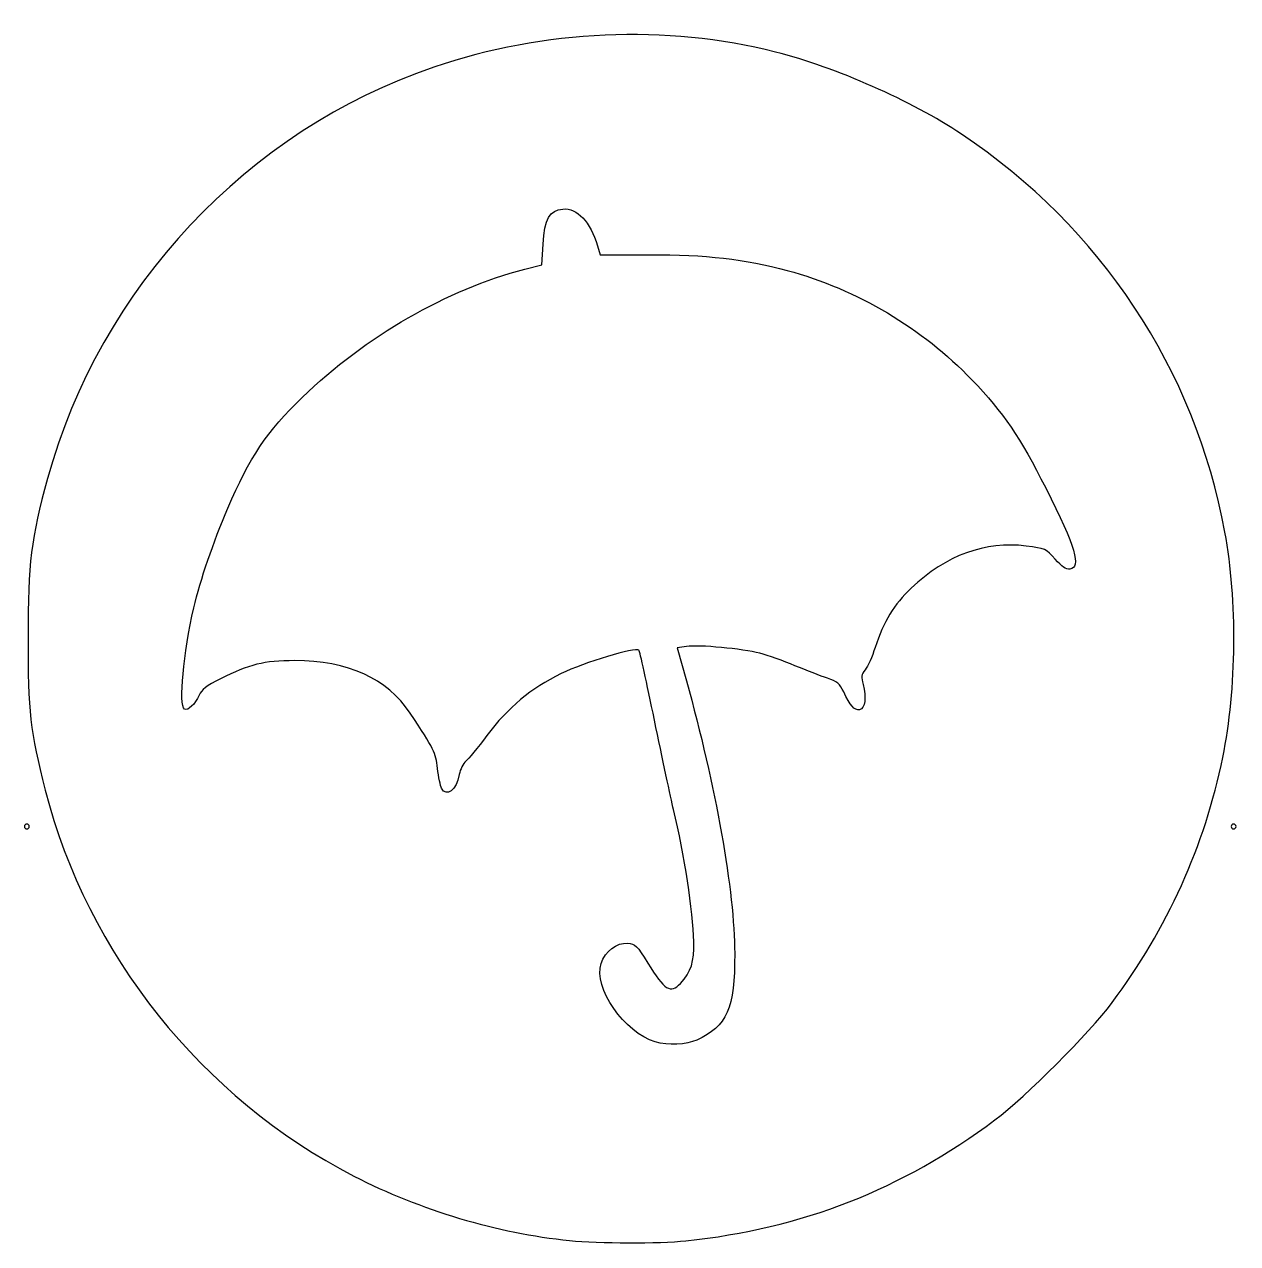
# Model space of a CAD drawing. Header units: centimetres. Extents: x -12.6 to 0.7, y -12.5 to 0.8.
import ezdxf

# ---------------------------------------------------------------- set-up
doc = ezdxf.new("R2010")
doc.units = ezdxf.units.CM
doc.header["$MEASUREMENT"] = 0
doc.layers.add('Layer 1', color=7, linetype='Continuous')

msp = doc.modelspace()

# ---------------------------------------------------------------- linework, layer by layer
at = {"layer": 'Layer 1'}
for points, knots in [([(-6.60702, -12.50771), (-7.39601, -12.42796), (-8.24019, -12.17569), (-8.96181, -11.80401), (-8.96181, -11.80401), (-10.62227, -10.94877), (-11.87679, -9.3802), (-12.33231, -7.58977), (-12.33231, -7.58977), (-12.4968, -6.94324), (-12.52048, -6.73315), (-12.52023, -5.92289), (-12.52023, -5.92289), (-12.51998, -5.11006), (-12.48723, -4.84282), (-12.30752, -4.18711), (-12.30752, -4.18711), (-11.73638, -2.10317), (-10.12488, -0.38765), (-8.08868, 0.30406), (-8.08868, 0.30406), (-6.88755, 0.71209), (-5.55214, 0.77085), (-4.35805, 0.4682), (-4.35805, 0.4682), (-3.6999, 0.30138), (-2.8727, -0.06388), (-2.32662, -0.42882), (-2.32662, -0.42882), (-0.80633, -1.44481), (0.22228, -2.99902), (0.54778, -4.77196), (0.54778, -4.77196), (0.68633, -5.52662), (0.67713, -6.47706), (0.52396, -7.23259), (0.52396, -7.23259), (0.32941, -8.19224), (-0.08325, -9.10715), (-0.68347, -9.90961), (-0.68347, -9.90961), (-0.93527, -10.24625), (-1.62585, -10.9374), (-1.96357, -11.19077), (-1.96357, -11.19077), (-2.97339, -11.94836), (-4.0737, -12.37878), (-5.33701, -12.51039), (-5.33701, -12.51039), (-5.63339, -12.54127), (-6.28879, -12.53989), (-6.60701, -12.50773), (-6.60701, -12.50773), (-6.60701, -12.50773), (-6.60702, -12.50771), (-6.60702, -12.50771)], [0, 0, 0, 0, 0.06666667, 0.06666667, 0.06666667, 0.06666667, 0.13333333, 0.13333333, 0.13333333, 0.13333333, 0.2, 0.2, 0.2, 0.2, 0.26666667, 0.26666667, 0.26666667, 0.26666667, 0.33333333, 0.33333333, 0.33333333, 0.33333333, 0.4, 0.4, 0.4, 0.4, 0.46666667, 0.46666667, 0.46666667, 0.46666667, 0.53333333, 0.53333333, 0.53333333, 0.53333333, 0.6, 0.6, 0.6, 0.6, 0.66666667, 0.66666667, 0.66666667, 0.66666667, 0.73333333, 0.73333333, 0.73333333, 0.73333333, 0.8, 0.8, 0.8, 0.8, 0.86666667, 0.86666667, 0.86666667, 0.86666667, 1, 1, 1, 1]), ([(-5.21796, -10.31848), (-4.88814, -10.16813), (-4.8038, -9.97526), (-4.80459, -9.37317), (-4.80459, -9.37317), (-4.80546, -8.70767), (-5.01337, -7.5347), (-5.33241, -6.39538), (-5.33241, -6.39538), (-5.33241, -6.39538), (-5.43348, -6.03443), (-5.43348, -6.03443), (-5.43348, -6.03443), (-5.43348, -6.03443), (-5.33164, -6.02077), (-5.33164, -6.02077), (-5.33164, -6.02077), (-5.1907, -6.00187), (-4.72168, -6.04576), (-4.53003, -6.09579), (-4.53003, -6.09579), (-4.44272, -6.11858), (-4.27008, -6.17943), (-4.14638, -6.23102), (-4.14638, -6.23102), (-4.02269, -6.2826), (-3.86331, -6.34432), (-3.79221, -6.36817), (-3.79221, -6.36817), (-3.68386, -6.40452), (-3.65515, -6.42873), (-3.61482, -6.51778), (-3.61482, -6.51778), (-3.54761, -6.66619), (-3.49688, -6.72279), (-3.44062, -6.71212), (-3.44062, -6.71212), (-3.38136, -6.70089), (-3.36428, -6.57605), (-3.40289, -6.43623), (-3.40289, -6.43623), (-3.42557, -6.35408), (-3.42189, -6.32845), (-3.3797, -6.27481), (-3.3797, -6.27481), (-3.35211, -6.23974), (-3.30351, -6.13132), (-3.27169, -6.03388), (-3.27169, -6.03388), (-3.17756, -5.74562), (-3.0675, -5.56442), (-2.87784, -5.38551), (-2.87784, -5.38551), (-2.49464, -5.02402), (-2.06963, -4.86813), (-1.6222, -4.92494), (-1.6222, -4.92494), (-1.41517, -4.95123), (-1.40449, -4.95606), (-1.30526, -5.06847), (-1.30526, -5.06847), (-1.23444, -5.1487), (-1.18526, -5.18232), (-1.14678, -5.1768), (-1.14678, -5.1768), (-1.01648, -5.15812), (-1.08017, -4.94283), (-1.40886, -4.2909), (-1.40886, -4.2909), (-1.69033, -3.73265), (-1.86653, -3.47443), (-2.21473, -3.10996), (-2.21473, -3.10996), (-2.75518, -2.54426), (-3.46326, -2.12507), (-4.23227, -1.91557), (-4.23227, -1.91557), (-4.68473, -1.79231), (-5.12956, -1.74147), (-5.7323, -1.74415), (-5.7323, -1.74415), (-5.7323, -1.74415), (-6.27312, -1.74655), (-6.27312, -1.74655), (-6.27312, -1.74655), (-6.27312, -1.74655), (-6.30332, -1.64527), (-6.30332, -1.64527), (-6.30332, -1.64527), (-6.38053, -1.38637), (-6.52639, -1.23168), (-6.6808, -1.24496), (-6.6808, -1.24496), (-6.82679, -1.25752), (-6.88069, -1.35272), (-6.89744, -1.62763), (-6.89744, -1.62763), (-6.89744, -1.62763), (-6.91127, -1.8545), (-6.91127, -1.8545), (-6.91127, -1.8545), (-6.91127, -1.8545), (-7.09648, -1.90205), (-7.09648, -1.90205), (-7.09648, -1.90205), (-7.94227, -2.1192), (-8.83465, -2.63337), (-9.52713, -3.30255), (-9.52713, -3.30255), (-9.91035, -3.67288), (-10.10327, -3.96), (-10.33933, -4.51131), (-10.33933, -4.51131), (-10.49927, -4.88485), (-10.63838, -5.29336), (-10.70949, -5.59835), (-10.70949, -5.59835), (-10.82357, -6.08761), (-10.87712, -6.66428), (-10.8122, -6.70441), (-10.8122, -6.70441), (-10.7744, -6.72777), (-10.69394, -6.65159), (-10.65363, -6.55428), (-10.65363, -6.55428), (-10.62889, -6.49454), (-10.57113, -6.45015), (-10.41796, -6.37314), (-10.41796, -6.37314), (-10.10544, -6.21601), (-9.94431, -6.17676), (-9.61, -6.17632), (-9.61, -6.17632), (-9.02867, -6.17556), (-8.5974, -6.37101), (-8.34858, -6.74799), (-8.34858, -6.74799), (-8.08468, -7.14783), (-8.0689, -7.1797), (-8.04913, -7.35299), (-8.04913, -7.35299), (-8.03842, -7.44682), (-8.0187, -7.54443), (-8.00531, -7.56989), (-8.00531, -7.56989), (-7.95101, -7.67311), (-7.84253, -7.58913), (-7.81225, -7.42043), (-7.81225, -7.42043), (-7.80206, -7.36369), (-7.77034, -7.29821), (-7.74176, -7.27491), (-7.74176, -7.27491), (-7.71317, -7.25161), (-7.60923, -7.12543), (-7.51076, -6.9945), (-7.51076, -6.9945), (-7.27847, -6.68561), (-7.03218, -6.4802), (-6.69959, -6.31796), (-6.69959, -6.31796), (-6.4502, -6.19631), (-5.88575, -6.02674), (-5.84981, -6.06267), (-5.84981, -6.06267), (-5.84143, -6.07105), (-5.76532, -6.41509), (-5.68067, -6.82721), (-5.68067, -6.82721), (-5.59603, -7.23932), (-5.50236, -7.67771), (-5.47253, -7.8014), (-5.47253, -7.8014), (-5.3537, -8.29415), (-5.25957, -8.90808), (-5.25119, -9.24515), (-5.25119, -9.24515), (-5.2457, -9.46559), (-5.27955, -9.57067), (-5.39761, -9.69979), (-5.39761, -9.69979), (-5.50404, -9.81619), (-5.5736, -9.77313), (-5.75291, -9.47989), (-5.75291, -9.47989), (-5.87112, -9.28658), (-5.88888, -9.2692), (-5.97591, -9.26185), (-5.97591, -9.26185), (-6.0934, -9.25192), (-6.21903, -9.34823), (-6.26321, -9.48209), (-6.26321, -9.48209), (-6.35005, -9.74522), (-6.00711, -10.24172), (-5.67128, -10.33904), (-5.67128, -10.33904), (-5.53297, -10.37912), (-5.33088, -10.36995), (-5.21791, -10.31845), (-5.21791, -10.31845), (-5.21791, -10.31845), (-5.21796, -10.31848), (-5.21796, -10.31848)], [0, 0, 0, 0, 0.01923077, 0.01923077, 0.01923077, 0.01923077, 0.03846154, 0.03846154, 0.03846154, 0.03846154, 0.05769231, 0.05769231, 0.05769231, 0.05769231, 0.07692308, 0.07692308, 0.07692308, 0.07692308, 0.09615385, 0.09615385, 0.09615385, 0.09615385, 0.11538462, 0.11538462, 0.11538462, 0.11538462, 0.13461538, 0.13461538, 0.13461538, 0.13461538, 0.15384615, 0.15384615, 0.15384615, 0.15384615, 0.17307692, 0.17307692, 0.17307692, 0.17307692, 0.19230769, 0.19230769, 0.19230769, 0.19230769, 0.21153846, 0.21153846, 0.21153846, 0.21153846, 0.23076923, 0.23076923, 0.23076923, 0.23076923, 0.25, 0.25, 0.25, 0.25, 0.26923077, 0.26923077, 0.26923077, 0.26923077, 0.28846154, 0.28846154, 0.28846154, 0.28846154, 0.30769231, 0.30769231, 0.30769231, 0.30769231, 0.32692308, 0.32692308, 0.32692308, 0.32692308, 0.34615385, 0.34615385, 0.34615385, 0.34615385, 0.36538462, 0.36538462, 0.36538462, 0.36538462, 0.38461538, 0.38461538, 0.38461538, 0.38461538, 0.40384615, 0.40384615, 0.40384615, 0.40384615, 0.42307692, 0.42307692, 0.42307692, 0.42307692, 0.44230769, 0.44230769, 0.44230769, 0.44230769, 0.46153846, 0.46153846, 0.46153846, 0.46153846, 0.48076923, 0.48076923, 0.48076923, 0.48076923, 0.5, 0.5, 0.5, 0.5, 0.51923077, 0.51923077, 0.51923077, 0.51923077, 0.53846154, 0.53846154, 0.53846154, 0.53846154, 0.55769231, 0.55769231, 0.55769231, 0.55769231, 0.57692308, 0.57692308, 0.57692308, 0.57692308, 0.59615385, 0.59615385, 0.59615385, 0.59615385, 0.61538462, 0.61538462, 0.61538462, 0.61538462, 0.63461538, 0.63461538, 0.63461538, 0.63461538, 0.65384615, 0.65384615, 0.65384615, 0.65384615, 0.67307692, 0.67307692, 0.67307692, 0.67307692, 0.69230769, 0.69230769, 0.69230769, 0.69230769, 0.71153846, 0.71153846, 0.71153846, 0.71153846, 0.73076923, 0.73076923, 0.73076923, 0.73076923, 0.75, 0.75, 0.75, 0.75, 0.76923077, 0.76923077, 0.76923077, 0.76923077, 0.78846154, 0.78846154, 0.78846154, 0.78846154, 0.80769231, 0.80769231, 0.80769231, 0.80769231, 0.82692308, 0.82692308, 0.82692308, 0.82692308, 0.84615385, 0.84615385, 0.84615385, 0.84615385, 0.86538462, 0.86538462, 0.86538462, 0.86538462, 0.88461538, 0.88461538, 0.88461538, 0.88461538, 0.90384615, 0.90384615, 0.90384615, 0.90384615, 0.92307692, 0.92307692, 0.92307692, 0.92307692, 0.94230769, 0.94230769, 0.94230769, 0.94230769, 0.96153846, 0.96153846, 0.96153846, 0.96153846, 1, 1, 1, 1]), ([(-12.56015, -7.98664), (-12.56015, -7.97209), (-12.54824, -7.96018), (-12.53369, -7.96018), (-12.53369, -7.96018), (-12.51914, -7.96018), (-12.50723, -7.97209), (-12.50723, -7.98664), (-12.50723, -7.98664), (-12.50723, -8.00119), (-12.51914, -8.0131), (-12.53369, -8.0131), (-12.53369, -8.0131), (-12.54824, -8.0131), (-12.56015, -8.00119), (-12.56015, -7.98664)], [0, 0, 0, 0, 0.2, 0.2, 0.2, 0.2, 0.4, 0.4, 0.4, 0.4, 0.6, 0.6, 0.6, 0.6, 1, 1, 1, 1]), ([(0.6161, -7.98664), (0.6161, -7.97209), (0.62801, -7.96018), (0.64256, -7.96018), (0.64256, -7.96018), (0.65711, -7.96018), (0.66902, -7.97209), (0.66902, -7.98664), (0.66902, -7.98664), (0.66902, -8.00119), (0.65711, -8.0131), (0.64256, -8.0131), (0.64256, -8.0131), (0.62801, -8.0131), (0.6161, -8.00119), (0.6161, -7.98664)], [0, 0, 0, 0, 0.2, 0.2, 0.2, 0.2, 0.4, 0.4, 0.4, 0.4, 0.6, 0.6, 0.6, 0.6, 1, 1, 1, 1])]:
    msp.add_open_spline(points, degree=3, knots=knots, dxfattribs=at)

doc.saveas('drawing.dxf')
